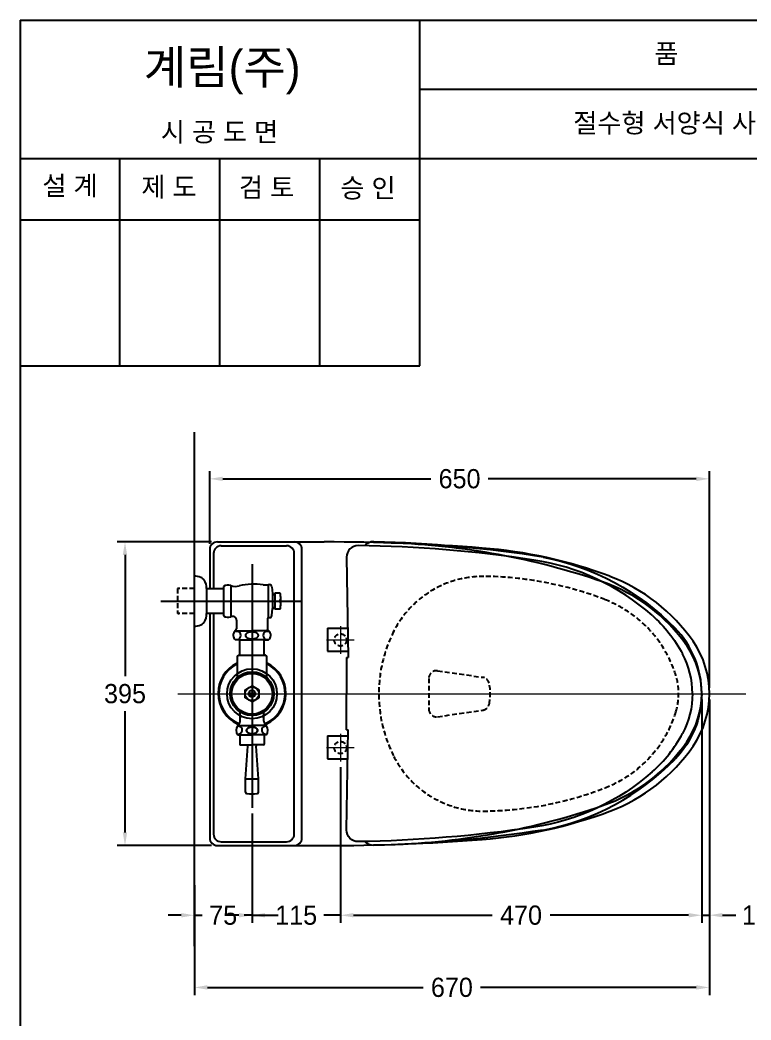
# Model space of a CAD drawing. Header units: millimetres. Extents: x -1900 to 1800, y -67 to 2530.
# Drawn here: x 0 to 951, y 1229 to 2530 of the extents above; entities that cross this region are included whole.
import ezdxf
from ezdxf.enums import TextEntityAlignment as Align
from ezdxf.lldxf.tags import DXFTag

# ---------------------------------------------------------------- set-up
doc = ezdxf.new("R2010")
doc.units = ezdxf.units.MM
doc.linetypes.add('DASHED2', pattern=[9.525, 6.35, -3.175])
for name, color, linetype in [('TEXT', 7, 'Continuous'), ('내부선 및 부속', 4, 'Continuous'), ('도각라인', 255, 'Continuous'), ('외형선', 3, 'Continuous'), ('점선', 6, 'DASHED2'), ('중심선', 1, 'DASHED'), ('치수선', 7, 'Continuous')]:
    doc.layers.add(name, color=color, linetype=linetype)
doc.styles.add('____', font='')
doc.styles.add('타이틀', font='H2GTRM.TTF', dxfattribs={"height": 25})
doc.styles.get('____').set_extended_font_data('굴림')
tags = doc.linetypes.add('DASHDOT', pattern=[70, 31, -13, 13, -13]).pattern_tags.tags
tags[10:11] = [DXFTag(74, 4), DXFTag(75, 0), DXFTag(340, '0'), DXFTag(46, 0.0), DXFTag(50, 0.0), DXFTag(44, 0.0), DXFTag(45, 0.0)]
tags[8:9] = [DXFTag(74, 4), DXFTag(75, 0), DXFTag(340, '0'), DXFTag(46, 0.0), DXFTag(50, 0.0), DXFTag(44, 0.0), DXFTag(45, 0.0)]
tags[6:7] = [DXFTag(74, 4), DXFTag(75, 0), DXFTag(340, '0'), DXFTag(46, 0.0), DXFTag(50, 0.0), DXFTag(44, 0.0), DXFTag(45, 0.0)]
tags[4:5] = [DXFTag(74, 4), DXFTag(75, 0), DXFTag(340, '0'), DXFTag(46, 0.0), DXFTag(50, 0.0), DXFTag(44, 0.0), DXFTag(45, 0.0)]
tags = doc.linetypes.add('DASHED', pattern=[25.72, 12.86, -12.86]).pattern_tags.tags
tags[6:7] = [DXFTag(74, 4), DXFTag(75, 0), DXFTag(340, '0'), DXFTag(46, 0.0), DXFTag(50, 0.0), DXFTag(44, 0.0), DXFTag(45, 0.0)]
tags[4:5] = [DXFTag(74, 4), DXFTag(75, 0), DXFTag(340, '0'), DXFTag(46, 0.0), DXFTag(50, 0.0), DXFTag(44, 0.0), DXFTag(45, 0.0)]
doc.dimstyles.new('MSADIM', dxfattribs={"dimtxt": 33, "dimasz": 17, "dimexe": 10, "dimexo": 7.5, "dimgap": 10, "dimtad": 0, "dimtih": 1, "dimtoh": 1, "dimdec": 0, "dimzin": 1, "dimdsep": 46, "dimtxsty": '____', "dimcen": 11.25, "dimadec": 0, "dimazin": 0, "dimtfac": 1, "dimtdec": 0, "dimtix": 1, "dimtmove": 0, "dimatfit": 3, "dimfxl": 1, "dimtolj": 1, "dimtzin": 1, "dimarcsym": 0})

# ---------------------------------------------------------------- blocks, each defined once
blk = doc.blocks.new('*D6')
at = {"layer": '치수선', "color": 0, "linetype": 'Continuous', "lineweight": -2, "transparency": 16777216}
for p, q in [((886.8, 1646.2), (886.8, 1355.3)), ((416.8, 1558), (416.8, 1355.3)), ((433.8, 1365.3), (614.2, 1365.3)), ((869.8, 1365.3), (689.5, 1365.3))]:
    blk.add_line(p, q, dxfattribs=at)
at = {"layer": '치수선', "color": 0, "linetype": 'Continuous', "transparency": 16777216}
for points in [[(433.8, 1368.2), (433.8, 1362.5), (416.8, 1365.3)], [(869.8, 1368.2), (869.8, 1362.5), (886.8, 1365.3)]]:
    blk.add_solid(points, dxfattribs=at)
at = {"layer": '치수선', "color": 0, "linetype": 'Continuous', "transparency": 16777216, "insert": (651.8, 1365.3), "char_height": 25, "attachment_point": 5, "style": '____'}
blk.add_mtext('\\A1;470', dxfattribs=at)
blk = doc.blocks.new('*D7')
at = {"layer": '치수선', "color": 0, "linetype": 'Continuous', "lineweight": -2, "transparency": 16777216}
for p, q in [((886.8, 1646), (886.8, 1355.4)), ((896.8, 1646), (896.8, 1355.4)), ((869.8, 1365.4), (852.8, 1365.4)), ((886.8, 1365.4), (896.8, 1365.4)), ((913.8, 1365.4), (931.1, 1365.4))]:
    blk.add_line(p, q, dxfattribs=at)
at = {"layer": '치수선', "color": 0, "linetype": 'Continuous', "transparency": 16777216}
for points in [[(869.8, 1368.2), (869.8, 1362.6), (886.8, 1365.4)], [(913.8, 1368.2), (913.8, 1362.6), (896.8, 1365.4)]]:
    blk.add_solid(points, dxfattribs=at)
at = {"layer": '치수선', "color": 0, "linetype": 'Continuous', "transparency": 16777216, "insert": (957.3, 1365.4), "char_height": 25, "attachment_point": 5, "style": '____'}
blk.add_mtext('\\A1;10', dxfattribs=at)
blk = doc.blocks.new('*D8')
at = {"layer": '치수선', "color": 0, "linetype": 'Continuous', "lineweight": -2, "transparency": 16777216}
for p, q in [((416.8, 1558), (416.8, 1355.3)), ((301.8, 1497.5), (301.8, 1355.3)), ((284.8, 1365.3), (267.8, 1365.3)), ((301.8, 1365.3), (323.4, 1365.3)), ((416.8, 1365.3), (395.3, 1365.3)), ((433.8, 1365.3), (450.8, 1365.3))]:
    blk.add_line(p, q, dxfattribs=at)
at = {"layer": '치수선', "color": 0, "linetype": 'Continuous', "transparency": 16777216}
for points in [[(284.8, 1368.2), (284.8, 1362.5), (301.8, 1365.3)], [(433.8, 1368.2), (433.8, 1362.5), (416.8, 1365.3)]]:
    blk.add_solid(points, dxfattribs=at)
at = {"layer": '치수선', "color": 0, "linetype": 'Continuous', "transparency": 16777216, "insert": (359.3, 1365.3), "char_height": 25, "attachment_point": 5, "style": '____'}
blk.add_mtext('\\A1;115', dxfattribs=at)
blk = doc.blocks.new('*D9')
at = {"layer": '치수선', "color": 0, "linetype": 'Continuous', "lineweight": -2, "transparency": 16777216}
for p, q in [((301.8, 1497.5), (301.8, 1355.3)), ((226.8, 1404.6), (226.8, 1355.3)), ((209.8, 1365.3), (192.8, 1365.3)), ((226.8, 1365.3), (237, 1365.3)), ((301.8, 1365.3), (291.7, 1365.3)), ((318.8, 1365.3), (335.8, 1365.3))]:
    blk.add_line(p, q, dxfattribs=at)
at = {"layer": '치수선', "color": 0, "linetype": 'Continuous', "transparency": 16777216}
for points in [[(209.8, 1368.2), (209.8, 1362.5), (226.8, 1365.3)], [(318.8, 1368.2), (318.8, 1362.5), (301.8, 1365.3)]]:
    blk.add_solid(points, dxfattribs=at)
at = {"layer": '치수선', "color": 0, "linetype": 'Continuous', "transparency": 16777216, "insert": (264.3, 1365.3), "char_height": 25, "attachment_point": 5, "style": '____'}
blk.add_mtext('\\A1;75', dxfattribs=at)
blk = doc.blocks.new('*D10')
at = {"layer": '치수선', "color": 0, "linetype": 'Continuous', "lineweight": -2, "transparency": 16777216}
for p, q in [((226.8, 1357.8), (226.8, 1261.4)), ((896.8, 1357.8), (896.8, 1261.4)), ((243.8, 1271.4), (524.5, 1271.4)), ((879.8, 1271.4), (599.1, 1271.4))]:
    blk.add_line(p, q, dxfattribs=at)
at = {"layer": '치수선', "color": 0, "linetype": 'Continuous', "transparency": 16777216}
for points in [[(243.8, 1274.3), (243.8, 1268.6), (226.8, 1271.4)], [(879.8, 1274.3), (879.8, 1268.6), (896.8, 1271.4)]]:
    blk.add_solid(points, dxfattribs=at)
at = {"layer": '치수선', "color": 0, "linetype": 'Continuous', "transparency": 16777216, "insert": (561.8, 1271.4), "char_height": 25, "attachment_point": 5, "style": '____'}
blk.add_mtext('\\A1;670', dxfattribs=at)
blk = doc.blocks.new('*D11')
at = {"layer": '치수선', "color": 0, "linetype": 'Continuous', "lineweight": -2, "transparency": 16777216}
for p, q in [((249.3, 1851), (126.6, 1851)), ((136.6, 1834), (136.6, 1676.3)), ((136.6, 1473), (136.6, 1630.7)), ((249.3, 1456), (126.6, 1456))]:
    blk.add_line(p, q, dxfattribs=at)
at = {"layer": '치수선', "color": 0, "linetype": 'Continuous', "transparency": 16777216}
for points in [[(133.7, 1834), (139.4, 1834), (136.6, 1851)], [(133.7, 1473), (139.4, 1473), (136.6, 1456)]]:
    blk.add_solid(points, dxfattribs=at)
at = {"layer": '치수선', "color": 0, "linetype": 'Continuous', "transparency": 16777216, "insert": (136.6, 1653.5), "char_height": 25, "attachment_point": 5, "style": '____'}
blk.add_mtext('\\A1;395', dxfattribs=at)
blk = doc.blocks.new('*D12')
at = {"layer": '치수선', "color": 0, "linetype": 'Continuous', "lineweight": -2, "transparency": 16777216}
for p, q in [((246.8, 1848.5), (246.8, 1943.1)), ((896.8, 1661), (896.8, 1943.1)), ((263.8, 1933.1), (534.5, 1933.1)), ((879.8, 1933.1), (609.1, 1933.1))]:
    blk.add_line(p, q, dxfattribs=at)
at = {"layer": '치수선', "color": 0, "linetype": 'Continuous', "transparency": 16777216}
for points in [[(263.8, 1935.9), (263.8, 1930.2), (246.8, 1933.1)], [(879.8, 1935.9), (879.8, 1930.2), (896.8, 1933.1)]]:
    blk.add_solid(points, dxfattribs=at)
at = {"layer": '치수선', "color": 0, "linetype": 'Continuous', "transparency": 16777216, "insert": (571.8, 1933.1), "char_height": 25, "attachment_point": 5, "style": '____'}
blk.add_mtext('\\A1;650', dxfattribs=at)

msp = doc.modelspace()

# ---------------------------------------------------------------- linework, layer by layer
at = {"layer": '내부선 및 부속', "linetype": 'Continuous'}
for p, q in [((251.8, 1836), (251.8, 1790.2)), ((261.8, 1846), (346.8, 1846)), ((356.8, 1471), (356.8, 1836)), ((366.8, 1466), (366.8, 1841)), ((424.8, 1831), (426.8, 1700.7)), ((322.8, 1795.5), (324.6, 1795.5)), ((322.8, 1795.5), (322.8, 1753)), ((242.8, 1790.2), (242.8, 1757.7)), ((242.8, 1790.2), (264.8, 1790.2)), ((264.8, 1793), (264.8, 1774)), ((274.3, 1794.4), (274.3, 1753.6)), ((316.3, 1795), (322.8, 1795)), ((327.6, 1792.8), (328.5, 1783.7)), ((328.5, 1783.7), (328.5, 1764.3)), ((331.5, 1784.4), (331, 1783.2)), ((331.5, 1784.4), (331.5, 1763.6)), ((338.5, 1784.4), (331.5, 1784.4)), ((264.8, 1774), (264.8, 1755)), ((339.3, 1774.7), (337.3, 1774.7)), ((337.3, 1774.7), (337.3, 1773.2)), ((339.3, 1773.2), (337.3, 1773.2)), ((264.8, 1757.7), (242.8, 1757.7)), ((251.8, 1757.7), (251.8, 1471)), ((327.6, 1755.2), (328.5, 1764.3)), ((331.5, 1763.6), (331, 1764.7)), ((338.5, 1763.6), (331.5, 1763.6)), ((275.4, 1753.9), (274.3, 1753.6)), ((281.8, 1749.2), (281.8, 1738.1)), ((321.8, 1748.9), (321.8, 1743)), ((322.6, 1752.5), (324.6, 1752.5)), ((280.8, 1735.4), (280, 1735.4)), ((280.2, 1735.4), (281.8, 1738.1)), ((280.8, 1735.4), (281.7, 1735.4)), ((280.8, 1735.4), (301.8, 1735.4)), ((322.8, 1735.4), (301.8, 1735.4)), ((321.8, 1743), (321.8, 1738.1)), ((323.4, 1735.4), (321.8, 1738.1)), ((322.8, 1735.4), (323.6, 1735.4)), ((399.8, 1738.7), (399.8, 1708.7)), ((399.8, 1738.7), (426.2, 1738.7)), ((284.6, 1723.6), (280.3, 1723.6)), ((284.6, 1723.6), (280.3, 1723.6)), ((284.6, 1723.6), (285.8, 1723.6)), ((284.6, 1723.6), (301.8, 1723.6)), ((285.8, 1703.5), (285.8, 1723.6)), ((319.1, 1723.6), (301.8, 1723.6)), ((317.8, 1703.5), (317.8, 1723.6)), ((317.8, 1703.5), (317.8, 1723.6)), ((319.1, 1723.6), (323.3, 1723.6)), ((399.8, 1708.7), (426.7, 1708.7)), ((282.3, 1701.5), (282.3, 1674.3)), ((284.3, 1703.5), (285.8, 1703.5)), ((285.8, 1703.5), (319.3, 1703.5)), ((319.3, 1703.5), (317.8, 1703.5)), ((321.3, 1674.3), (321.3, 1701.5)), ((424.8, 1700.7), (426.8, 1700.7)), ((424.8, 1700.7), (424.8, 1653.7)), ((292.8, 1658.7), (301.8, 1663.9)), ((292.8, 1648.3), (292.8, 1658.7)), ((297.5, 1654.3), (306.1, 1654.3)), ((297.5, 1652.7), (306.1, 1652.7)), ((301.8, 1663.9), (310.8, 1658.7)), ((310.8, 1658.7), (310.8, 1648.3)), ((424.8, 1606.7), (424.8, 1653.7)), ((301.8, 1643.1), (292.8, 1648.3)), ((310.8, 1648.3), (301.8, 1643.1)), ((286.3, 1617.8), (286.3, 1629.6)), ((317.3, 1617.8), (317.3, 1629.6)), ((284.3, 1613.5), (285.9, 1616.3)), ((285.3, 1613.5), (284.3, 1613.5)), ((284.3, 1612), (284.3, 1613.5)), ((285.3, 1612), (285.3, 1615.2)), ((319.3, 1613.5), (317.7, 1616.3)), ((318.3, 1612), (318.3, 1615.2)), ((318.3, 1613.5), (319.3, 1613.5)), ((319.3, 1612), (319.3, 1613.5)), ((283.4, 1612), (301.8, 1612)), ((320.3, 1612), (301.8, 1612)), ((424.8, 1606.7), (426.8, 1606.7)), ((424.8, 1476.4), (426.8, 1606.7)), ((283.4, 1600), (301.8, 1600)), ((285.8, 1599), (285.8, 1588)), ((320.3, 1600), (301.8, 1600)), ((317.8, 1599), (317.8, 1588)), ((399.8, 1598.7), (399.8, 1568.7)), ((399.8, 1598.7), (426.7, 1598.7)), ((286.8, 1587), (291.1, 1587)), ((291.1, 1587), (301.8, 1587)), ((293.3, 1543), (296.3, 1585.2)), ((316.8, 1587), (301.8, 1587)), ((310.3, 1543), (307.3, 1585.2)), ((399.8, 1568.7), (426.2, 1568.7)), ((293.3, 1525.6), (293.3, 1543)), ((293.3, 1543), (310.3, 1543)), ((310.3, 1525.6), (310.3, 1543)), ((261.8, 1461), (346.8, 1461))]:
    msp.add_line(p, q, dxfattribs=at)
at = {"layer": '내부선 및 부속', "linetype": 'Continuous', "flags": 128}
for points in [[(680.4, 1831.2, -0.153281), (852.1, 1738.9)], [(822.2, 1755.6, -0.089429), (861.8, 1705.5)], [(886.8, 1653.7, -0.195798), (852.1, 1568.5)], [(874.8, 1653.7, -0.12324), (861.8, 1601.9)], [(822.2, 1551.8, -0.144538), (668.3, 1479.9)], [(440, 1461.2, -0.418484), (424.8, 1476.2)], [(668.3, 1479.9, -0.033715), (440, 1461.2)], [(680.4, 1476.2, -0.032318), (460.2, 1456.1)], [(460.2, 1456.1, -0.225843), (448.4, 1461.3)]]:
    msp.add_lwpolyline(points, format="xyb", dxfattribs=at)
at = {"layer": '내부선 및 부속', "linetype": 'Continuous'}
for radius in [32.5, 28.5, 26.5, 9, 4.4]:
    msp.add_circle((301.8, 1653.5), radius, dxfattribs=at)
for centre, radius, start, end in [((356.8, 1841), 10, 0, 90), ((459.8, 1836.3), 15, 88.4964, 139.4017), ((415.3, 139.9), 1712, 81.0921, 88.4964), ((452.2, 910.1), 940, 71.0235, 88.1262), ((261.8, 1836), 10, 90, 180), ((346.8, 1836), 10, 0, 90), ((439.8, 1831.2), 15, 89.1659, 180), ((415.3, 146.4), 1700, 81.4419, 89.1659), ((623.6, 1530.8), 300, 48.5441, 81.4419), ((225.3, 1776.5), 30, 70.9929, 87.134), ((231.5, 1795.6), 10, 37.1965, 68.8073), ((222.8, 1790.5), 20, 359.2838, 33.7923), ((303.8, 1717), 79, 80.8739, 103.5868), ((324.6, 1792.5), 3, 5.8234, 90), ((686.3, 1590.9), 220, 34.6571, 71.0235), ((270.8, 1785), 10, 69.9279, 127.05), ((280.8, 1812.2), 19, 249.9279, 283.5868), ((329.8, 1783.8), 1.3, 185.8232, 334.4413), ((269.3, 1774), 70, 4.4244, 8.5378), ((269.3, 1774), 70, 0.6139, 4.4244), ((269.3, 1774), 70, 355.5756, 359.3861), ((222.8, 1757.5), 20, 326.2077, 0.7162), ((329.8, 1764.2), 1.3, 25.5587, 174.1768), ((269.3, 1774), 70, 351.4622, 355.5756), ((231.5, 1752.4), 10, 291.1927, 322.8035), ((270.8, 1763), 10, 232.95, 290.0721), ((276.8, 1749.2), 5, 0, 106.5076), ((330.8, 1748.9), 9, 152.734, 180), ((324.6, 1755.5), 3, 270, 354.1766), ((225.3, 1771.4), 30, 272.866, 289.0071), ((284.8, 1729.6), 7.5, 129.9055, 233.1301), ((281.8, 1729.3), 5.44, 244.1576, 118.8551), ((321.8, 1729.3), 5.44, 61.1449, 295.8424), ((318.8, 1729.6), 7.5, 306.8699, 50.0945), ((764.8, 1653.7), 122, 0, 44.3131), ((764.8, 1653.7), 110, 0, 28.1029), ((776.8, 1653.5), 110, 325.3429, 34.6571), ((284.3, 1701.5), 2, 90, 180), ((319.3, 1701.5), 2, 0, 90), ((283.3, 1617.8), 3, 330, 0), ((320.3, 1617.8), 3, 180, 210), ((290.1, 1606), 9, 138.1897, 221.8103), ((283.9, 1606), 5.22, 261.2455, 102.9421), ((319.7, 1606), 5.22, 77.0579, 278.7545), ((313.6, 1606), 9, 318.1897, 41.8103), ((703.1, 1686.7), 180, 311.4559, 331.8971), ((284.8, 1599), 1, 0, 90), ((286.8, 1588), 1, 180, 270), ((316.8, 1588), 1, 270, 0), ((318.8, 1599), 1, 90, 180), ((686.3, 1716), 220, 288.9765, 325.3429), ((292.3, 1585.5), 4, 356.3211, 22.0243), ((311.3, 1585.5), 4, 157.9757, 183.6789), ((619.2, 1795.8), 325.5, 280.8287, 315.6869), ((295.3, 1525.6), 2, 180, 259.1799), ((301.8, 1559.7), 36.6, 259.1799, 280.8201), ((308.3, 1525.6), 2, 280.8201, 0), ((452.2, 2396.9), 940, 271.8738, 288.9765), ((261.8, 1471), 10, 180, 270), ((346.8, 1471), 10, 270, 0), ((356.8, 1466), 10, 270, 0)]:
    msp.add_arc(centre, radius, start, end, dxfattribs=at)
at = {"layer": '내부선 및 부속'}
for radius, start, end in [(44, 116.3071, 243.6929), (44, 116.3322, 246.6676), (43, 116.9941, 246.8236), (43, 293.1764, 63.0059), (44, 293.3324, 63.6678), (44, 296.3071, 63.6929)]:
    msp.add_arc((301.8, 1654), radius, start, end, dxfattribs=at)
at = {"layer": '내부선 및 부속', "linetype": 'Continuous'}
for points in [[(301.7, 1733.9), (293.3, 1733.9), (293.3, 1729.4)], [(310.1, 1729.4), (310.1, 1733.9), (301.7, 1733.9)], [(293.3, 1729.4), (293.3, 1724.9), (301.7, 1724.9)], [(301.7, 1724.9), (310.1, 1724.9), (310.1, 1729.4)], [(301.8, 1610.4), (294.7, 1610.4), (294.7, 1605.8)], [(294.7, 1605.8), (294.7, 1601.2), (301.8, 1601.2)], [(294.8, 1605.8), (294.8, 1610.4), (301.9, 1610.4)], [(301.9, 1601.2), (294.8, 1601.2), (294.8, 1605.8)], [(308.9, 1605.8), (308.9, 1610.4), (301.8, 1610.4)], [(301.8, 1601.2), (308.9, 1601.2), (308.9, 1605.8)], [(301.9, 1610.4), (309, 1610.4), (309, 1605.8)], [(309, 1605.8), (309, 1601.2), (301.9, 1601.2)]]:
    msp.add_rational_spline(points, [1, 0.707106769085, 1], degree=2, dxfattribs=at)
at = {"layer": '도각라인', "color": 7}
for p, q in [((0, 2530), (0, 0)), ((0, 2530), (1800, 2530)), ((520, 2080), (520, 2530)), ((520, 2440), (1800, 2440)), ((0, 2350), (1800, 2350)), ((130, 2080), (130, 2350)), ((260, 2080), (260, 2350)), ((390, 2080), (390, 2350)), ((0, 2270), (520, 2270)), ((0, 2080), (520, 2080))]:
    msp.add_line(p, q, dxfattribs=at)
at = {"layer": '외형선'}
for p, q in [((256.8, 1851), (395.8, 1851)), ((246.8, 1841), (246.8, 1790.2)), ((246.8, 1757.7), (246.8, 1466)), ((256.8, 1456), (395.8, 1456))]:
    msp.add_line(p, q, dxfattribs=at)
for centre, radius, start, end in [((256.8, 1841), 10, 90, 180), ((395.8, -814), 2665, 85.581, 90), ((554.5, 1239.9), 605, 69.421, 85.581), ((686.3, 1590.9), 230, 34.6571, 69.421), ((776.8, 1653.5), 120, 325.3429, 34.6571), ((686.3, 1716), 230, 290.579, 325.3429), ((554.5, 2067.1), 605, 274.419, 290.579), ((256.8, 1466), 10, 180, 270), ((395.8, 4121), 2665, 270, 274.419)]:
    msp.add_arc(centre, radius, start, end, dxfattribs=at)
at = {"layer": '점선'}
for p, q in [((204.8, 1790.2), (204.8, 1757.7)), ((226.8, 1790.2), (204.8, 1790.2)), ((226.8, 1757.7), (204.8, 1757.7)), ((543.2, 1683.4), (601.9, 1674.9)), ((531.8, 1673.5), (531.8, 1633.5)), ((543.2, 1623.6), (601.9, 1632.1))]:
    msp.add_line(p, q, dxfattribs=at)
for centre in [(416.8, 1723.5), (416.8, 1583.5)]:
    msp.add_circle(centre, 8, dxfattribs=at)
for centre, radius, start, end in [((602.2, 1676.1), 130, 89.3918, 153.0694), ((598.8, 1356.2), 450, 68.874, 89.567), ((705.2, 1631.3), 155, 17.1882, 68.874), ((646.8, 1653.5), 180, 153.0694, 206.9306), ((541.8, 1673.5), 10, 81.7868, 180), ((600.5, 1665), 10, 13.3376, 81.7868), ((551.8, 1653.5), 60, 346.6624, 13.3376), ((776.8, 1653.5), 80, 342.8118, 17.1882), ((600.5, 1642), 10, 278.2132, 346.6624), ((541.8, 1633.5), 10, 180, 278.2132), ((705.2, 1675.7), 155, 291.126, 342.8118), ((602.2, 1630.8), 130, 206.9306, 270.6082), ((598.8, 1950.8), 450, 270.433, 291.126)]:
    msp.add_arc(centre, radius, start, end, dxfattribs=at)
msp.add_point((206, 1757.7), dxfattribs=at)
at = {"layer": '중심선'}
for p, q in [((301.8, 1822.2), (301.8, 1505)), ((301.8, 1706.5), (301.8, 1601.5))]:
    msp.add_line(p, q, dxfattribs=at)
at = {"layer": '중심선', "linetype": 'DASHDOT'}
msp.add_line((183.2, 1774), (367.3, 1774), dxfattribs=at)
at = {"layer": '중심선', "linetype": 'DASHDOT', "lineweight": 18}
for p, q in [((416.8, 1741.5), (416.8, 1705.5)), ((398.8, 1723.5), (434.8, 1723.5)), ((301.8, 1696), (301.8, 1611)), ((205.1, 1653.5), (944.3, 1653.5)), ((416.8, 1601.5), (416.8, 1565.5)), ((398.8, 1583.5), (434.8, 1583.5))]:
    msp.add_line(p, q, dxfattribs=at)
at = {"layer": '치수선', "linetype": 'Continuous'}
msp.add_line((226.8, 1325), (226.8, 1993.6), dxfattribs=at)

# ---------------------------------------------------------------- texts
at = {"layer": 'TEXT', "style": '타이틀'}
for s, p in [('품             명', (915.7, 2486.4)), ('절수형 서양식 사이펀 변기', (905.8, 2396)), ('시 공 도 면', (259.5, 2384.4)), ('설 계', (65, 2314.6)), ('제 도', (193.8, 2312.9)), ('검 토', (320.8, 2312.3)), ('승 인', (452.7, 2311.4))]:
    msp.add_text(s, height=25, dxfattribs=at).set_placement(p, align=Align.MIDDLE_CENTER)
msp.add_text('계림(주)', height=44, dxfattribs=at).set_placement((161, 2446.7))

# ---------------------------------------------------------------- dimensions: what is measured, and where the dimension line sits
at = {"layer": '치수선', "linetype": 'Continuous'}
for base, p1, p2, picture, middle in [((896.8, 1933.1), (246.8, 1841), (896.8, 1653.5), '*D12', (571.8, 1933.1)), ((886.8, 1365.3), (416.8, 1565.5), (886.8, 1653.7), '*D6', (651.8, 1365.3)), ((301.8, 1365.3), (416.8, 1565.5), (301.8, 1505), '*D8', (359.3, 1365.3)), ((301.8, 1365.3), (226.8, 1412.1), (301.8, 1505), '*D9', (264.3, 1365.3)), ((226.8, 1271.4), (896.8, 1365.3), (226.8, 1365.3), '*D10', (561.8, 1271.4))]:
    dim = msp.add_linear_dim(base=base, p1=p1, p2=p2, dimstyle='MSADIM', override={"dimtxt": 25}, dxfattribs=at)
    dim.commit()
    dim.dimension.update_dxf_attribs({"geometry": picture, "text_midpoint": middle})
dim = msp.add_linear_dim(base=(136.6, 1456), p1=(256.8, 1851), p2=(256.8, 1456), angle=90, dimstyle='MSADIM', override={"dimtxt": 25}, dxfattribs=at)
dim.commit()
dim.dimension.update_dxf_attribs({"geometry": '*D11', "text_midpoint": (136.6, 1653.5)})
dim = msp.add_linear_dim(base=(896.8, 1365.4), p1=(886.8, 1653.5), p2=(896.8, 1653.5), dimstyle='MSADIM', override={"dimtxt": 25}, dxfattribs=at)
dim.commit()
dim.dimension.update_dxf_attribs({"geometry": '*D7', "text_midpoint": (957.3, 1365.4), "dimtype": 160})

doc.saveas('drawing.dxf')
